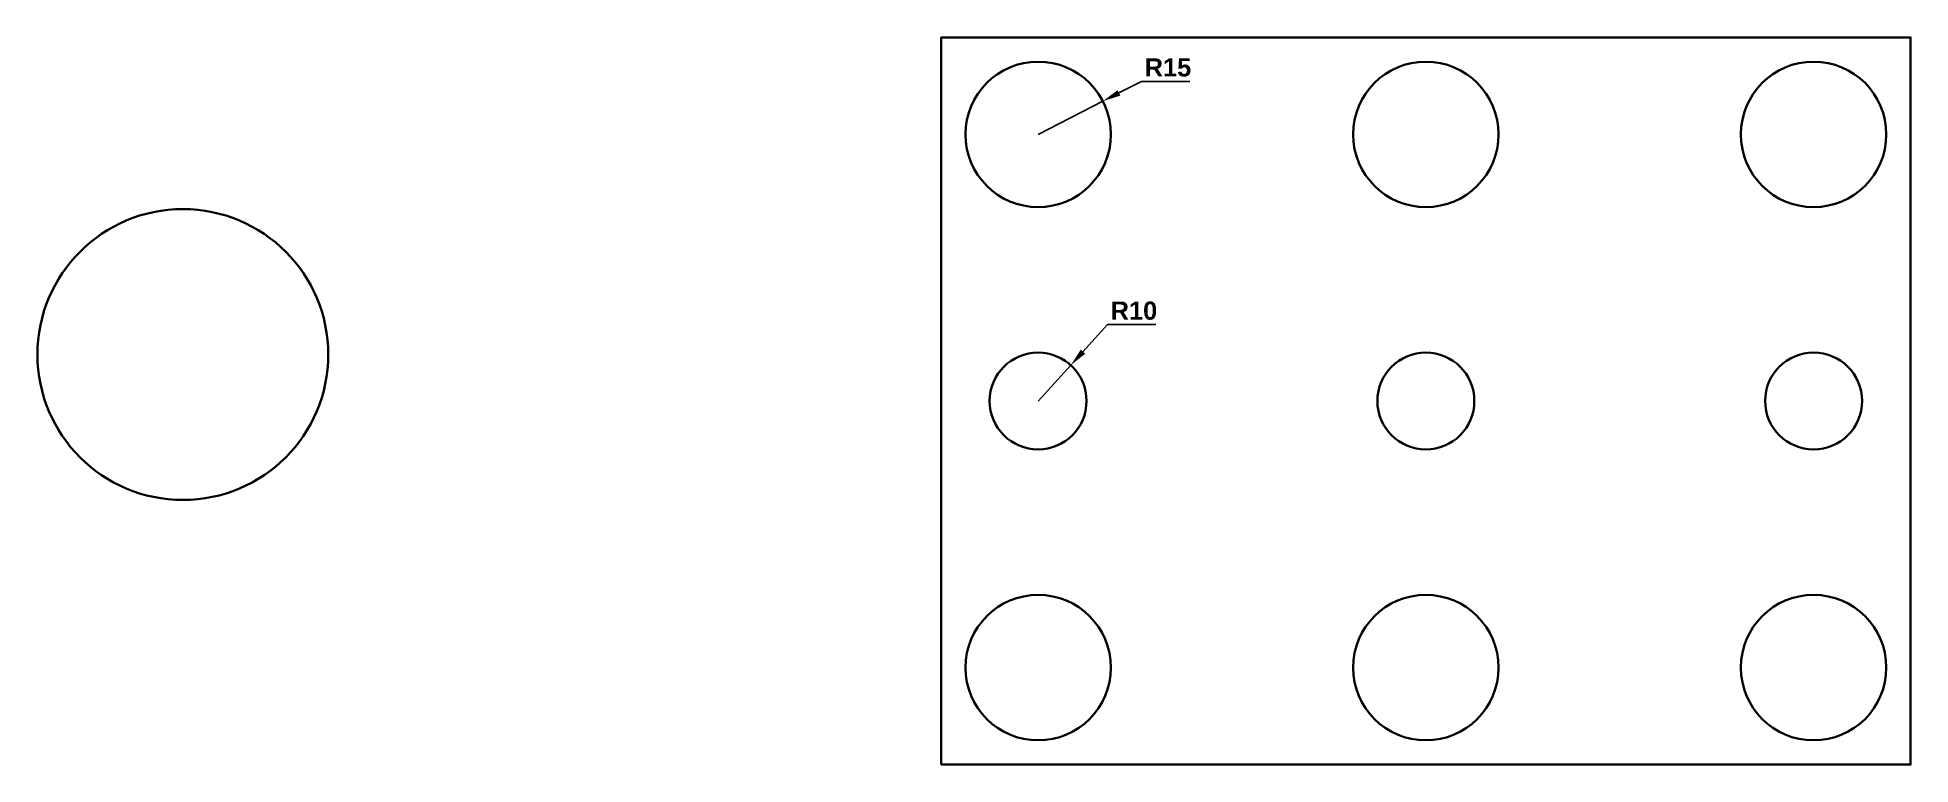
# Model space of a CAD drawing. Header units: millimetres. Extents: x -1499 to -1113, y 118 to 268.
import ezdxf

# ---------------------------------------------------------------- set-up
doc = ezdxf.new("R2010")
doc.units = ezdxf.units.MM
doc.header["$LTSCALE"] = 0.5
doc.layers.add('contorno', color=7, linetype='Continuous', lineweight=30)
doc.layers.add('cotas', color=255, linetype='Continuous', lineweight=9)
doc.styles.get("Standard").update_dxf_attribs({"font": ''})
doc.styles.get('Standard').set_extended_font_data('Arial', bold=True)
doc.dimstyles.new('cota', dxfattribs={"dimscale": 1.5, "dimtxt": 2.5, "dimasz": 2.5, "dimexe": 1.25, "dimexo": 2, "dimtad": 1, "dimtoh": 1, "dimtxsty": 'Standard', "dimcen": 2.5, "dimclrt": 7, "dimadec": 0, "dimazin": 0, "dimtfac": 1, "dimtmove": 0, "dimatfit": 3, "dimfxl": 1, "dimarcsym": 0})

# ---------------------------------------------------------------- blocks, each defined once
blk = doc.blocks.new('*D6')
at = {"layer": 'cotas', "color": 0, "lineweight": -2, "transparency": 16777216}
for p, q in [((-1271.62, 258.7), (-1276.26, 256.33)), ((-1261.62, 258.7), (-1271.62, 258.7)), ((-1292.94, 247.76), (-1279.59, 254.61))]:
    blk.add_line(p, q, dxfattribs=at)
at = {"layer": 'cotas', "color": 0, "transparency": 16777216}
blk.add_solid([(-1276.54, 256.88), (-1275.97, 255.77), (-1279.59, 254.61)], dxfattribs=at)
at = {"layer": 'Defpoints', "color": 0, "transparency": 16777216}
for p in [(-1279.59, 254.61), (-1292.94, 247.76)]:
    blk.add_point(p, dxfattribs=at)
at = {"layer": 'cotas', "color": 7, "transparency": 16777216, "insert": (-1266.15, 261.56), "char_height": 3.75, "attachment_point": 5}
blk.add_mtext('R15', dxfattribs=at)
blk = doc.blocks.new('*D7')
at = {"layer": 'cotas', "color": 0, "lineweight": -2, "transparency": 16777216}
for p, q in [((-1278.59, 208.52), (-1283.68, 202.93)), ((-1268.68, 208.52), (-1278.59, 208.52)), ((-1292.94, 192.76), (-1286.2, 200.16))]:
    blk.add_line(p, q, dxfattribs=at)
at = {"layer": 'cotas', "color": 0, "transparency": 16777216}
blk.add_solid([(-1284.14, 203.35), (-1283.22, 202.51), (-1286.2, 200.16)], dxfattribs=at)
at = {"layer": 'Defpoints', "color": 0, "transparency": 16777216}
for p in [(-1286.2, 200.16), (-1292.94, 192.76)]:
    blk.add_point(p, dxfattribs=at)
at = {"layer": 'cotas', "color": 7, "transparency": 16777216, "insert": (-1273.17, 211.38), "char_height": 3.75, "attachment_point": 5}
blk.add_mtext('R10', dxfattribs=at)

msp = doc.modelspace()

# ---------------------------------------------------------------- linework, layer by layer
at = {"layer": 'contorno'}
msp.add_lwpolyline([(-1312.937, 117.763), (-1112.937, 117.763), (-1112.937, 267.763), (-1312.937, 267.763)], close=True, dxfattribs=at)
for centre, radius in [((-1292.937, 247.763), 15), ((-1212.937, 247.763), 15), ((-1132.937, 247.763), 15), ((-1469.393, 202.349), 30), ((-1292.937, 192.763), 10), ((-1212.937, 192.763), 10), ((-1132.937, 192.763), 10), ((-1292.937, 137.763), 15), ((-1212.937, 137.763), 15), ((-1132.937, 137.763), 15)]:
    msp.add_circle(centre, radius, dxfattribs=at)

# ---------------------------------------------------------------- dimensions: what is measured, and where the dimension line sits
at = {"layer": 'cotas'}
for center, mpoint, picture, middle in [((-1292.937, 247.763), (-1279.593, 254.613), '*D6', (-1266.151, 258.704)), ((-1292.937, 192.763), (-1286.205, 200.157), '*D7', (-1273.166, 208.524))]:
    dim = msp.add_radius_dim(center=center, mpoint=mpoint, dimstyle='cota', dxfattribs=at)
    dim.commit()
    dim.dimension.update_dxf_attribs({"geometry": picture, "text_midpoint": middle, "dimtype": 164})

doc.saveas('drawing.dxf')
